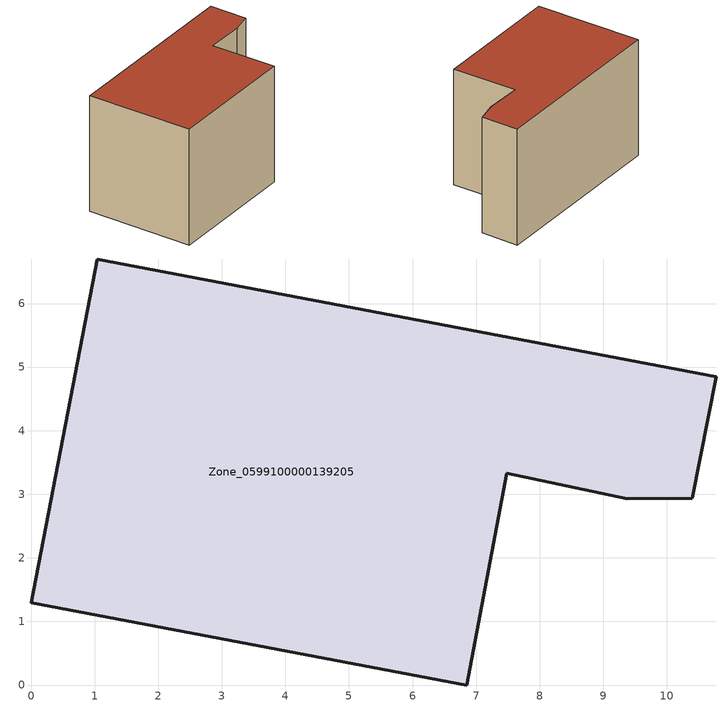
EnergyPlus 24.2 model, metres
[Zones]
Zone_0599100000139205
 floor ground (C_G): 7.48,3.33 6.85,0 0,1.29 1.04,6.7 10.78,4.84 10.4,2.94 9.38,2.93 z0
 wall outside (C_F): 1.04,6.7 0,1.29 6.85,0 7.48,3.33 9.38,2.93 10.4,2.94 10.78,4.84 1.04,6.7 z0:6.11
 roof outside (C_R): 9.38,2.93 10.4,2.94 10.78,4.84 1.04,6.7 0,1.29 6.85,0 7.48,3.33 z6.11
[BUILDING]
Pand.0599100000139205: North Axis=0; Terrain=City; Loads Convergence Tolerance Value=0.04; Temperature Convergence Tolerance Value=0.4; Solar Distribution=FullExterior; Maximum Number of Warmup Days=25; Minimum Number of Warmup Days=1
[Site:Location]
Rotterdam.The.Hague.AP_ZH_NLD Design_Conditions: Latitude=51.96; Longitude=4.45; Time Zone=1; Elevation=-4.5
[SITE:GROUNDTEMPERATURE:BUILDINGSURFACE]
18, 18, 18, 18, 18, 18, 18, 18, 18, 18, 18, 18
[MATERIAL] Thermal Absorptance=0.9; Solar Absorptance=0.7; Visible Absorptance=0.7
Name | Roughness | Thickness | Conductivity | Density | Specific Heat
G.TI.1946 | MediumSmooth | 0.15 | 1 | 540 | 1210
F.TI.1946 | Rough | 0.3 | 0.857143 | 1920 | 840
R.TI.1946 | MediumRough | 0.2 | 0.1 | 1500 | 1000
[CONSTRUCTION]
C_G: G.TI.1946
C_F: F.TI.1946
C_R: R.TI.1946
[ZONE]
Zone_0599100000139205: Type=1; Multiplier=1; Ceiling Height=Autocalculate; Volume=Autocalculate; Floor Area=autocalculate; Part of Total Floor Area=Yes
[ZONEINFILTRATION:DESIGNFLOWRATE]
Infil_Zone_0599100000139205: Zone or ZoneList or Space or SpaceList=Zone_0599100000139205; Schedule=AlwaysOn; Design Flow Rate Calculation Method=Flow/Area; Flow Rate per Floor Area=0.003; Constant Term Coefficient=1; Temperature Term Coefficient=0; Velocity Term Coefficient=0; Velocity Squared Term Coefficient=0
[HVACTEMPLATE:ZONE:IDEALLOADSAIRSYSTEM]
Zone_0599100000139205: Maximum Heating Supply Air Temperature=50; Minimum Cooling Supply Air Temperature=13; Maximum Heating Supply Air Humidity Ratio=0.0156; Minimum Cooling Supply Air Humidity Ratio=0.0077; Heating Limit=NoLimit; Cooling Limit=NoLimit; Dehumidification Control Type=ConstantSensibleHeatRatio; Cooling Sensible Heat Ratio=0.7; Dehumidification Setpoint=60; Humidification Control Type=None; Humidification Setpoint=30; Outdoor Air Method=None; Outdoor Air Flow Rate per Person=0.00944; Outdoor Air Flow Rate per Zone Floor Area=0; Outdoor Air Flow Rate per Zone=0; Demand Controlled Ventilation Type=None; Outdoor Air Economizer Type=NoEconomizer; Heat Recovery Type=None; Sensible Heat Recovery Effectiveness=0.7; Latent Heat Recovery Effectiveness=0.65
[ZONECONTROL:THERMOSTAT]
ThermostatControl_Zone_0599100000139205: Zone or ZoneList=Zone_0599100000139205; Control Type Schedule=DualSetpointControlType; Control 1=Thermostat_Zone_0599100000139205; Temperature Difference Between Cutout And Setpoint=0
[THERMOSTATSETPOINT:DUALSETPOINT]
Thermostat_Zone_0599100000139205: Heating Setpoint Temperature Schedule=HeatingSetpoint_Zone_0599100000139205; Cooling Setpoint Temperature Schedule=CoolingSetpoint_Zone_0599100000139205
[SCHEDULE:COMPACT]
HeatingSetpoint_Zone_0599100000139205: Through: 12/31, For: AllDays, Until: 24:00, 21
CoolingSetpoint_Zone_0599100000139205: Through: 12/31, For: AllDays, Until: 24:00, 24
DualSetpointControlType: Through: 12/31, For: AllDays, Until: 24:00, 4
AlwaysOn: Through: 12/31, For: AllDays, Until: 24:00, 1
